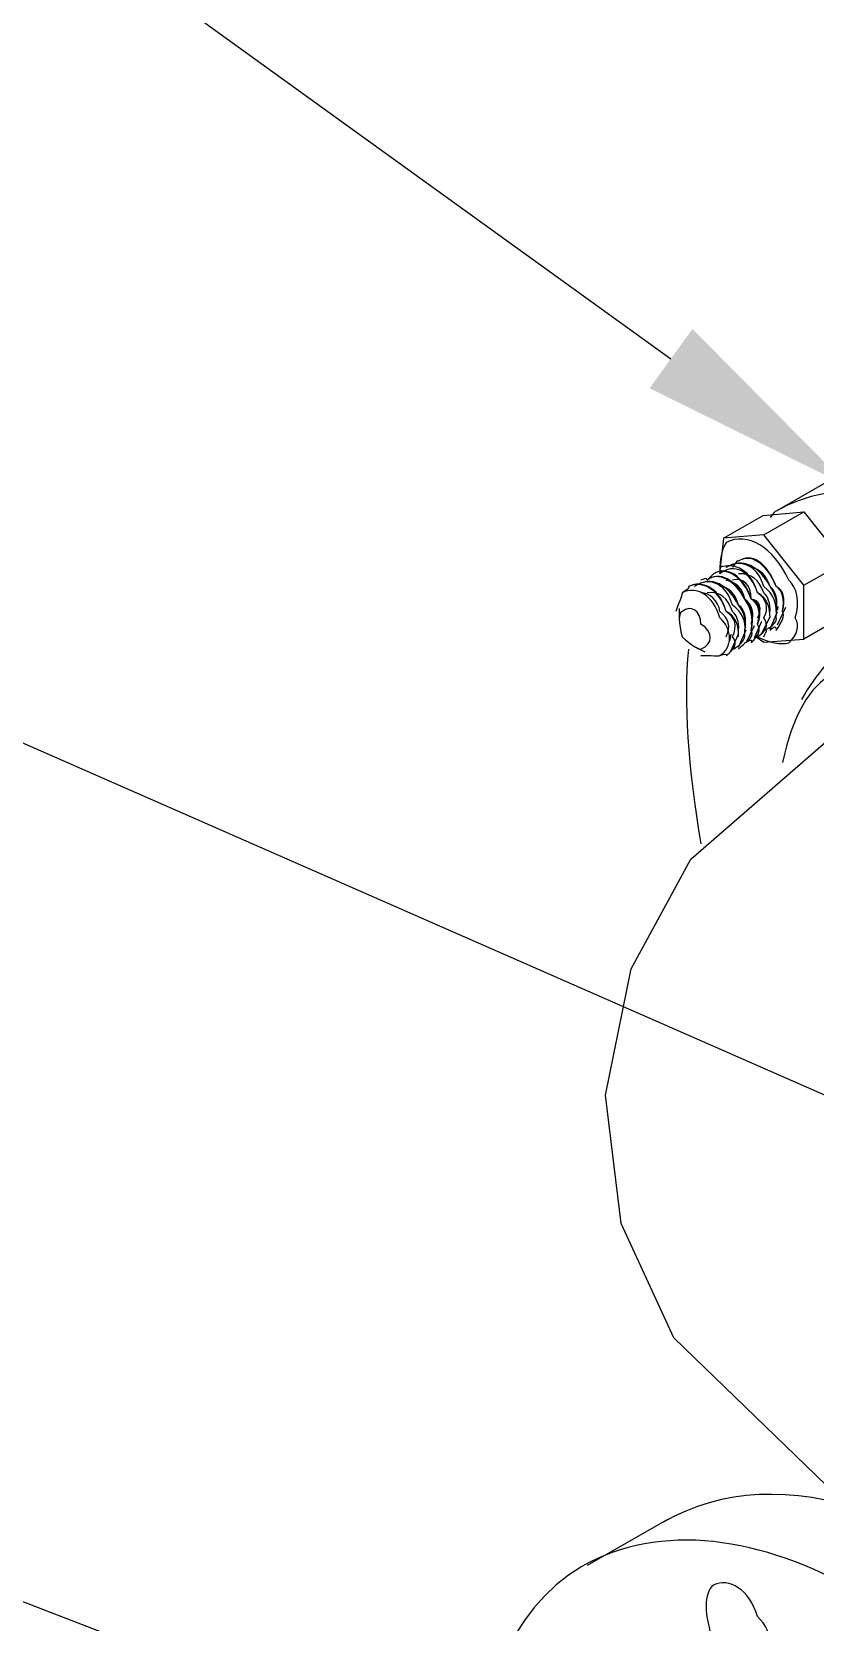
# Model space of a CAD drawing. Header units: inches. Extents: x 0.3 to 33.8, y 15.5 to 37.1.
# Drawn here: x 19.321 to 19.965, y 26.947 to 28.254 of the extents above; entities that cross this region are included whole.
import ezdxf

# ---------------------------------------------------------------- set-up
doc = ezdxf.new("R2010")
doc.units = ezdxf.units.IN
doc.header["$MEASUREMENT"] = 0

# ---------------------------------------------------------------- blocks, each defined once
blk = doc.blocks.new('60298_1')
at = {"transparency": 33554687}
blk.add_hatch(color=21, dxfattribs=at).paths.add_polyline_path([(19.8644, 28.01), (19.993, 27.8802), (19.8292, 27.9612)])
at = {"color": 21, "transparency": 33554687}
for points in [[(19.8466, 27.9852), (18.8277, 28.7195), (18.6475, 28.7195)], [(20.6078, 27.1016), (18.7281, 27.9263), (18.5478, 27.9263)], [(21.276, 26.2056), (18.8556, 27.1403), (18.6749, 27.1403)]]:
    blk.add_lwpolyline(points, dxfattribs=at)
at = {"transparency": 33554687}
for points in [[(19.9953, 27.8958), (19.9333, 27.8602)], [(19.89, 27.838), (19.9225, 27.8566)], [(19.9225, 27.8566), (19.9561, 27.8597)], [(19.923, 27.8406), (19.9561, 27.8597)], [(19.9561, 27.8597), (19.9891, 27.8179)], [(19.89, 27.838), (19.8869, 27.8112)], [(19.923, 27.8406), (19.89, 27.838)], [(19.9561, 27.7993), (19.923, 27.8406)], [(19.8869, 27.8127), (19.8869, 27.8127)], [(19.8905, 27.8137), (19.8905, 27.8137)], [(19.8967, 27.8174), (19.8967, 27.8174)], [(19.9034, 27.821), (19.9034, 27.821)], [(19.9561, 27.7993), (19.9891, 27.8179)], [(19.8647, 27.7988), (19.8647, 27.7988)], [(19.8709, 27.8024), (19.8709, 27.8024)], [(19.8776, 27.806), (19.8776, 27.806)], [(19.8838, 27.8101), (19.8838, 27.8101)], [(19.9561, 27.7549), (19.9561, 27.7993)], [(19.8538, 27.7807), (19.8538, 27.7807)], [(19.8538, 27.7714), (19.8538, 27.7802)], [(19.9215, 27.7595), (19.9282, 27.7735)], [(19.9282, 27.7631), (19.9344, 27.7776)], [(19.9282, 27.775), (19.9282, 27.775)], [(19.9344, 27.7786), (19.9349, 27.7817)], [(19.9344, 27.7667), (19.9411, 27.7812)], [(19.9891, 27.774), (19.9561, 27.7549)], [(19.9024, 27.76), (19.9024, 27.7631)], [(19.9024, 27.7482), (19.9086, 27.7626)], [(19.9086, 27.7518), (19.9153, 27.7662)], [(19.9086, 27.7642), (19.9086, 27.7642)], [(19.9153, 27.7559), (19.9215, 27.7698)], [(19.9153, 27.7678), (19.9153, 27.7678)], [(19.9215, 27.7714), (19.9215, 27.7714)], [(19.9215, 27.7595), (19.9215, 27.7595)], [(19.9282, 27.7631), (19.9282, 27.7631)], [(19.9344, 27.7667), (19.9344, 27.7667)], [(19.8667, 27.7487), (19.8745, 27.7445)], [(19.8951, 27.7533), (19.8962, 27.759)], [(19.8957, 27.7445), (19.9024, 27.759)], [(19.9024, 27.7482), (19.9024, 27.7482)], [(19.9086, 27.7518), (19.9086, 27.7518)], [(19.9153, 27.7559), (19.9153, 27.7559)], [(19.9168, 27.7569), (19.923, 27.7523)], [(19.923, 27.7523), (19.9561, 27.7549)], [(19.8957, 27.7445), (19.8957, 27.7445)], [(19.9912, 27.0433), (19.8492, 27.1806), (19.8058, 27.2746), (19.7929, 27.38), (19.8141, 27.4838), (19.8631, 27.5741), (20.0118, 27.7032)], [(19.8445, 27.0314), (19.7779, 26.9932)]]:
    blk.add_lwpolyline(points, dxfattribs=at)
for points, knots in [([(20.3413, 27.5142), (20.3299, 27.5652), (20.31, 27.613), (20.2793, 27.6536), (20.1872, 27.8256), (20.0303, 27.9162), (19.9333, 27.8602), (19.9324, 27.8597), (19.9313, 27.859), (19.9282, 27.855)], [0, 0, 0, 0, 1, 1, 1, 2, 2, 2, 3, 3, 3, 3]), ([(19.9488, 27.7724), (19.9535, 27.7858), (19.95, 27.7976), (19.9437, 27.8034), (19.9308, 27.8309), (19.9098, 27.8431), (19.892, 27.8344), (19.8901, 27.8316), (19.8865, 27.8228), (19.8869, 27.8086)], [0, 0, 0, 0, 1, 1, 1, 2, 2, 2, 3, 3, 3, 3]), ([(19.9282, 27.7724), (19.9284, 27.7807), (19.9261, 27.7886), (19.9179, 27.7931), (19.9132, 27.8108), (19.8992, 27.8189), (19.8869, 27.8137)], [0, 0, 0, 0, 1, 1, 1, 2, 2, 2, 2]), ([(19.923, 27.7724), (19.9276, 27.7803), (19.9252, 27.7881), (19.9179, 27.7931), (19.9124, 27.8103), (19.8984, 27.8184), (19.8869, 27.8086), (19.8888, 27.8129), (19.888, 27.8122), (19.8869, 27.8086)], [0, 0, 0, 0, 1, 1, 1, 2, 2, 2, 3, 3, 3, 3]), ([(19.9333, 27.7776), (19.9348, 27.7844), (19.9325, 27.7923), (19.9282, 27.7982), (19.9197, 27.8145), (19.9057, 27.8226), (19.892, 27.8137)], [0, 0, 0, 0, 1, 1, 1, 2, 2, 2, 2]), ([(19.9333, 27.7724), (19.934, 27.784), (19.9317, 27.7919), (19.923, 27.7982), (19.9189, 27.814), (19.9049, 27.8221), (19.892, 27.8137), (19.8953, 27.8166), (19.8944, 27.8159), (19.892, 27.8137)], [0, 0, 0, 0, 1, 1, 1, 2, 2, 2, 3, 3, 3, 3]), ([(19.9385, 27.7776), (19.9405, 27.7877), (19.9381, 27.7956), (19.9333, 27.7982), (19.9253, 27.8178), (19.9113, 27.8258), (19.9024, 27.8189), (19.9017, 27.8203), (19.9009, 27.8196), (19.8972, 27.8137)], [0, 0, 0, 0, 1, 1, 1, 2, 2, 2, 3, 3, 3, 3]), ([(19.9385, 27.7776), (19.9413, 27.7882), (19.9389, 27.796), (19.9333, 27.7982), (19.9261, 27.8182), (19.9121, 27.8263), (19.9024, 27.8189)], [0, 0, 0, 0, 1, 1, 1, 2, 2, 2, 2]), ([(19.9333, 27.7776), (19.935, 27.7875), (19.933, 27.7941), (19.9282, 27.7982), (19.9254, 27.8073), (19.9196, 27.8129), (19.9127, 27.8137)], [0, 0, 0, 0, 1, 1, 1, 2, 2, 2, 2]), ([(19.8972, 27.7569), (19.9018, 27.7654), (19.8995, 27.7733), (19.892, 27.7776), (19.8867, 27.7955), (19.8727, 27.8036), (19.8611, 27.7982), (19.8622, 27.7975), (19.8607, 27.7958), (19.8559, 27.7931)], [0, 0, 0, 0, 1, 1, 1, 2, 2, 2, 3, 3, 3, 3]), ([(19.9024, 27.7569), (19.9026, 27.7659), (19.9003, 27.7737), (19.892, 27.7776), (19.8875, 27.7959), (19.8735, 27.804), (19.8611, 27.7982)], [0, 0, 0, 0, 1, 1, 1, 2, 2, 2, 2]), ([(19.9075, 27.7621), (19.9091, 27.7696), (19.9067, 27.7775), (19.9024, 27.7828), (19.8939, 27.7996), (19.8799, 27.8077), (19.8662, 27.7982)], [0, 0, 0, 0, 1, 1, 1, 2, 2, 2, 2]), ([(19.9075, 27.7621), (19.9083, 27.7691), (19.9059, 27.777), (19.8972, 27.7828), (19.8931, 27.7992), (19.8791, 27.8073), (19.8662, 27.7982), (19.8695, 27.8017), (19.8687, 27.801), (19.8662, 27.7982)], [0, 0, 0, 0, 1, 1, 1, 2, 2, 2, 3, 3, 3, 3]), ([(19.9127, 27.7621), (19.9147, 27.7728), (19.9124, 27.7807), (19.9075, 27.7879), (19.8996, 27.8029), (19.8856, 27.811), (19.8765, 27.8034), (19.876, 27.8054), (19.8751, 27.8048), (19.8714, 27.8034)], [0, 0, 0, 0, 1, 1, 1, 2, 2, 2, 3, 3, 3, 3]), ([(19.9179, 27.7673), (19.9211, 27.7765), (19.9188, 27.7844), (19.9127, 27.7879), (19.906, 27.8066), (19.892, 27.8147), (19.8817, 27.8086), (19.8824, 27.8092), (19.8816, 27.8085), (19.8765, 27.8034)], [0, 0, 0, 0, 1, 1, 1, 2, 2, 2, 3, 3, 3, 3]), ([(19.9127, 27.7621), (19.9155, 27.7733), (19.9132, 27.7812), (19.9075, 27.7879), (19.9004, 27.8034), (19.8864, 27.8114), (19.8765, 27.8034)], [0, 0, 0, 0, 1, 1, 1, 2, 2, 2, 2]), ([(19.9179, 27.7673), (19.922, 27.777), (19.9196, 27.7849), (19.9127, 27.7879), (19.9068, 27.8071), (19.8928, 27.8152), (19.8817, 27.8086)], [0, 0, 0, 0, 1, 1, 1, 2, 2, 2, 2]), ([(19.9127, 27.7673), (19.9156, 27.7763), (19.9137, 27.783), (19.9075, 27.7879), (19.9061, 27.7962), (19.9003, 27.8018), (19.892, 27.8034)], [0, 0, 0, 0, 1, 1, 1, 2, 2, 2, 2]), ([(19.9179, 27.7724), (19.9221, 27.7801), (19.9201, 27.7867), (19.9127, 27.7879), (19.9125, 27.7999), (19.9067, 27.8055), (19.8972, 27.8034)], [0, 0, 0, 0, 1, 1, 1, 2, 2, 2, 2]), ([(19.9282, 27.7776), (19.9285, 27.7838), (19.9266, 27.7904), (19.923, 27.7931), (19.9189, 27.8036), (19.9131, 27.8092), (19.9024, 27.8086)], [0, 0, 0, 0, 1, 1, 1, 2, 2, 2, 2]), ([(19.8714, 27.7414), (19.8804, 27.7415), (19.8856, 27.741), (19.8869, 27.7414), (19.8976, 27.7479), (19.8976, 27.7631), (19.8869, 27.7724), (19.8814, 27.7912), (19.8683, 27.7988), (19.8559, 27.7931), (19.8563, 27.7919), (19.8541, 27.7871), (19.8507, 27.7776)], [0, 0, 0, 0, 1, 1, 1, 2, 2, 2, 3, 3, 3, 4, 4, 4, 4]), ([(19.892, 27.7569), (19.8963, 27.7652), (19.8944, 27.7718), (19.8869, 27.7776), (19.8859, 27.7865), (19.8786, 27.7928), (19.8714, 27.7931)], [0, 0, 0, 0, 1, 1, 1, 2, 2, 2, 2]), ([(19.9024, 27.7621), (19.9028, 27.7689), (19.9008, 27.7755), (19.8972, 27.7776), (19.8932, 27.7888), (19.8874, 27.7944), (19.8765, 27.7931)], [0, 0, 0, 0, 1, 1, 1, 2, 2, 2, 2]), ([(19.9075, 27.7621), (19.9092, 27.7726), (19.9072, 27.7793), (19.9024, 27.7828), (19.8996, 27.7925), (19.8938, 27.7981), (19.8869, 27.7982)], [0, 0, 0, 0, 1, 1, 1, 2, 2, 2, 2]), ([(19.8714, 27.7466), (19.8714, 27.7452), (19.8631, 27.75), (19.8559, 27.7569), (19.8528, 27.7678), (19.8528, 27.7774), (19.8559, 27.7776), (19.8631, 27.7833), (19.8714, 27.7785), (19.8714, 27.7673), (19.8816, 27.7607), (19.8816, 27.7511), (19.8714, 27.7466)], [0, 0, 0, 0, 1, 1, 1, 2, 2, 2, 3, 3, 3, 4, 4, 4, 4]), ([(19.9179, 27.7569), (19.9191, 27.7583), (19.9201, 27.7587), (19.9179, 27.7569), (19.9252, 27.7616), (19.9275, 27.7667), (19.923, 27.7724)], [0, 0, 0, 0, 1, 1, 1, 2, 2, 2, 2]), ([(19.9179, 27.7569), (19.9276, 27.7517), (19.937, 27.7504), (19.9437, 27.7518), (19.95, 27.7579), (19.9535, 27.7655), (19.9488, 27.7724)], [0, 0, 0, 0, 1, 1, 1, 2, 2, 2, 2]), ([(19.923, 27.7569), (19.9255, 27.762), (19.9266, 27.7624), (19.923, 27.7621), (19.9317, 27.7653), (19.934, 27.7705), (19.9333, 27.7724)], [0, 0, 0, 0, 1, 1, 1, 2, 2, 2, 2]), ([(19.9282, 27.7621), (19.932, 27.7657), (19.933, 27.7661), (19.9333, 27.7621), (19.9381, 27.769), (19.9404, 27.7742), (19.9385, 27.7776)], [0, 0, 0, 0, 1, 1, 1, 2, 2, 2, 2]), ([(19.8972, 27.7466), (19.8998, 27.7471), (19.9008, 27.7475), (19.8972, 27.7466), (19.9059, 27.7505), (19.9082, 27.7556), (19.9075, 27.7621)], [0, 0, 0, 0, 1, 1, 1, 2, 2, 2, 2]), ([(19.9024, 27.7466), (19.9062, 27.7509), (19.9073, 27.7513), (19.9075, 27.7518), (19.9123, 27.7542), (19.9147, 27.7593), (19.9127, 27.7621)], [0, 0, 0, 0, 1, 1, 1, 2, 2, 2, 2]), ([(19.9075, 27.7518), (19.9127, 27.7546), (19.9137, 27.755), (19.9127, 27.7518), (19.9188, 27.7579), (19.9211, 27.763), (19.9179, 27.7673)], [0, 0, 0, 0, 1, 1, 1, 2, 2, 2, 2]), ([(20.1916, 27.664), (20.1298, 27.746), (20.0484, 27.7822), (19.9953, 27.7518), (19.9797, 27.7425), (19.967, 27.7269), (19.954, 27.7053)], [0, 0, 0, 0, 1, 1, 1, 2, 2, 2, 2]), ([(19.8869, 27.7414), (19.8913, 27.7428), (19.8935, 27.7433), (19.892, 27.7414), (19.8995, 27.7468), (19.9018, 27.7519), (19.8972, 27.7569)], [0, 0, 0, 0, 1, 1, 1, 2, 2, 2, 2]), ([(20.1812, 27.633), (20.1215, 27.7199), (20.0376, 27.7615), (19.9798, 27.7259), (19.9612, 27.7174), (19.9462, 27.6908), (19.9385, 27.6536)], [0, 0, 0, 0, 1, 1, 1, 2, 2, 2, 2]), ([(20.2277, 26.2129), (20.1046, 26.1411), (19.9028, 26.2576), (19.7733, 26.4711), (19.654, 26.6886), (19.654, 26.9215), (19.7733, 26.9926), (19.9028, 27.0652), (20.1046, 26.9487), (20.2277, 26.7293), (20.3534, 26.5177), (20.3534, 26.2848), (20.2277, 26.2129)], [0, 0, 0, 0, 1, 1, 1, 2, 2, 2, 3, 3, 3, 4, 4, 4, 4]), ([(19.9179, 26.91), (19.9113, 26.9065), (19.8944, 26.9162), (19.8817, 26.9307), (19.8737, 26.9521), (19.8737, 26.9715), (19.8817, 26.9772), (19.8944, 26.9835), (19.9113, 26.9738), (19.9179, 26.9513), (19.932, 26.9379), (19.932, 26.9185), (19.9179, 26.91)], [0, 0, 0, 0, 1, 1, 1, 2, 2, 2, 3, 3, 3, 4, 4, 4, 4])]:
    blk.add_open_spline(points, degree=3, knots=knots, dxfattribs=at)
for points in [[(19.8611, 27.7466), (19.8569, 27.7041), (19.8608, 27.649), (19.8714, 27.5865)], [(20.1916, 26.91), (20.0738, 27.0365), (19.9363, 27.0846), (19.8404, 27.0288)]]:
    blk.add_open_spline(points, degree=3, dxfattribs=at)

msp = doc.modelspace()

# ---------------------------------------------------------------- block references
msp.add_blockref('60298_1', (0, 0))

doc.saveas('drawing.dxf')
